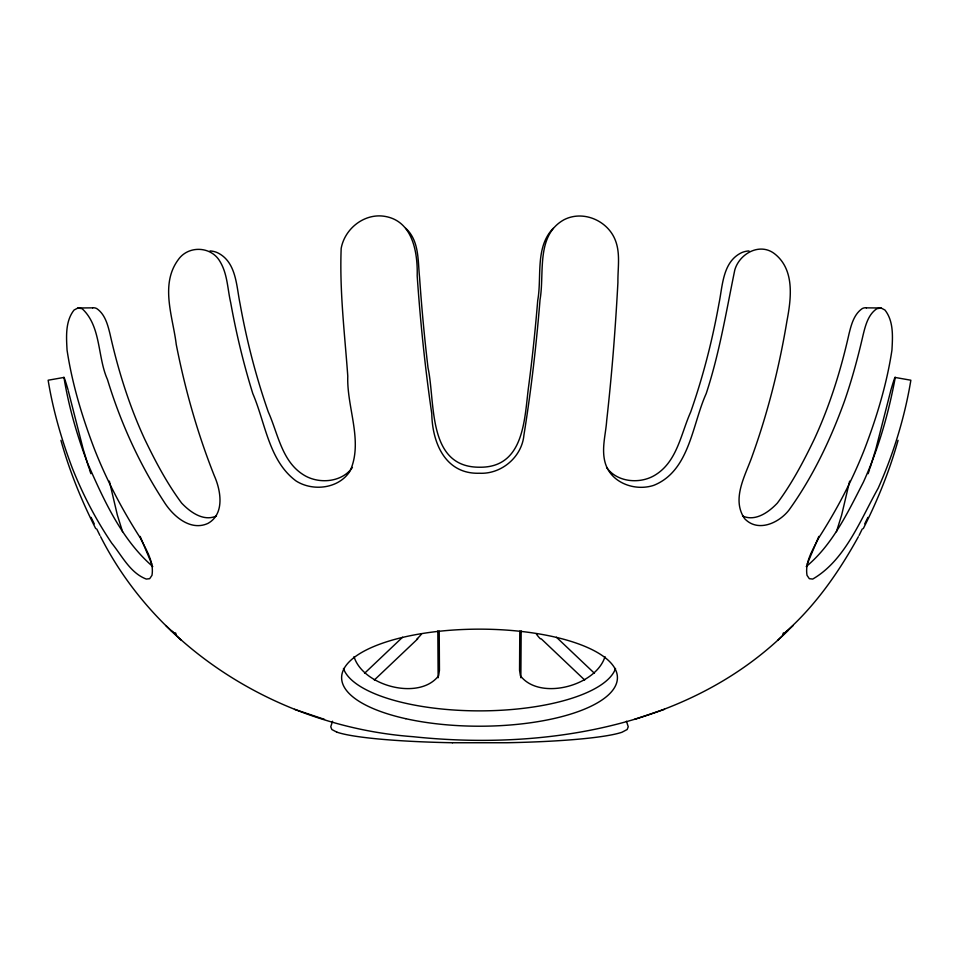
<?xml version="1.0" encoding="UTF-8"?>
<svg xmlns="http://www.w3.org/2000/svg" width="959" height="959" viewBox="0 0 959 959"><rect width="100%" height="100%" fill="white"/><g stroke="black" fill="none" stroke-linecap="round" stroke-linejoin="round"><path stroke-width="1.44" d="M519.79 631.118L519.55 670.269L520.413 675.783C539.629 701.005 595.935 686.081 604.997 656.639M521.169 630.854L520.857 677.761M895.203 377.822C888.514 413.665 878.468 448.992 863.34 482.233C847.924 512.166 832.64 544.748 806.219 566.565M849.638 481.142L841.642 515.079L836.44 531.718M783.407 632.904L783.059 634.283C814.251 607.443 838.562 572.655 858.365 536.728M890.695 390.912L875.843 449.04L869.969 468.304M898.068 440.325C889.556 470.881 877.593 500.394 863.256 528.661M868.099 473.698L869.549 469.682M818.83 536.405L807.154 564.216M332.545 721.24L330.759 726.754L331.826 729.511L336.945 732.22M859.06 535.482L862.225 529.02M864.754 523.854L867.919 517.392M352.444 467.429C341.74 482.713 318.124 484.415 303.104 474.585C281.694 460.979 277.978 433.516 268.316 412.01C255.945 376.695 246.619 340.349 240.014 303.523C236.334 285.77 236.393 261.747 217.345 252.649A35.962 27.439 -86.6 0 0 209.997 250.934M553.187 228.35C534.822 247.434 542.039 276.695 537.711 300.527C535.278 330.244 532.161 359.913 528.217 389.474C524.381 421.552 523.182 467.848 479.5 467.225C427.043 467.333 435.518 402.816 428.026 367.848C424.453 337.832 421.672 307.719 419.574 277.559C417.8 260.752 419.443 240.937 405.813 228.35M100.635 536.728C159.865 653.271 283.948 727.138 412.885 736.68C544.304 750.561 690.9 727.342 787.998 630.495M777.893 640.144L793.165 625.532M364.564 673.29L402.552 637.244M374.334 680.015L417.752 638.826M92.675 307.851L77.943 307.995L74.059 310.033C65.224 321.205 66.315 336.693 67.058 350.119C72.177 383.996 82.198 416.985 94.378 448.956C106.593 480.111 122.225 509.804 140.302 537.939C145.948 549.495 154.255 561.914 151.978 575.34L149.676 578.685L146.283 579.068C130.184 572.931 122.057 555.848 111.795 543.226C95.924 519.802 82.846 494.58 72.381 468.304C61.628 439.869 52.973 410.104 48.142 380.22L63.965 377.438C68.664 406.496 77.044 435.386 87.497 463.005C103.824 500.071 121.589 539.641 152.781 566.565M634.498 719.382L664.491 709.324M216.47 515.966C203.62 521.876 190.218 512.154 181.659 503.115C166.938 483.312 155.382 461.363 144.701 439.174C129.165 405.585 118.101 370.102 110.021 334.032C107.732 324.777 105.058 314.252 96.727 308.57A35.962 14.529 84 0 0 92.675 307.851M895.035 377.438L910.858 380.22C904.745 417.189 893.524 453.871 878.168 488.215C860.475 519.73 845.263 560.212 812.717 579.068L809.324 578.685L807.022 575.34C804.745 561.914 813.052 549.495 818.698 537.939C836.775 509.804 852.407 480.111 864.622 448.956C876.802 416.985 886.823 383.996 891.942 350.119C892.685 336.693 893.776 321.205 884.941 310.033L881.057 307.995L876.862 308.702C868.219 314.456 865.497 325.305 863.148 334.811C857.981 357.275 851.988 379.572 844.399 401.353C830.494 439.725 812.752 477.043 788.849 510.248C778.732 523.099 757.886 532.665 744.628 518.663C730.986 498.752 745.814 474.825 752.455 455.333C768.075 411.795 779.343 366.758 786.919 321.145C791.175 298.717 795.047 269.599 774.404 253.632C759.648 242.351 739.401 253.691 734.786 270.006C726.239 311.423 719.454 353.344 706.184 393.646C692.11 424.621 689.737 470.965 653.702 485.362C634.738 491.583 610.547 482.785 605.045 462.322C601.353 448.548 605.728 434.463 606.687 420.629C609.193 398.177 611.351 375.676 613.197 353.152C615.091 329.62 616.649 306.065 617.908 282.485C617.692 267.885 620.833 252.481 614.671 238.647C606.388 219.983 582.604 210.201 564.072 219.707C535.601 235.435 544.7 272.991 540.049 299.616C536.357 344.952 531.166 390.169 523.926 435.062C521.924 456.999 501.413 474.357 479.5 473.243C445.467 474.393 432.293 443.046 431.778 413.737C425.089 368.004 420.378 321.996 417.189 275.88C417.788 252.864 412.921 221.577 385.626 216.506C365.055 212.526 344.808 228.242 341.176 248.405C339.486 291.033 344.713 333.636 347.781 376.108C346.583 407.299 363.557 441.428 350.047 471.061C338.935 488.682 313.078 491.727 296.139 481.022C268.796 460.859 265.463 423.003 252.816 393.646C243.574 363.881 236.25 333.54 230.735 302.864C227.511 289.067 227.559 274.022 220.043 261.603C211.316 246.103 188.336 245.144 178.23 259.721C159.829 284.667 172.956 316.938 176.24 344.437C185.039 389.246 197.47 433.372 214.337 475.832C220.93 490.624 224.862 513.964 207.971 523.386C190.266 531.598 172.668 515.762 163.869 501.557C139.259 463.88 120.558 422.511 107.456 379.5C97.35 356.94 101.306 326.36 82.138 308.702L77.943 307.995M866.325 307.851L881.057 307.995M452.348 742.745L506.652 742.745A148.465 15.008 0 0 0 622.031 732.22L627.174 729.511L628.241 726.754L626.455 721.24M742.53 515.966C755.38 521.876 768.782 512.154 777.341 503.115C792.062 483.312 803.618 461.363 814.299 439.174C829.835 405.585 840.899 370.102 848.979 334.032C851.268 324.777 853.942 314.252 862.273 308.57A35.962 14.529 -84 0 1 866.325 307.851M294.509 709.324L324.514 719.382M171.002 630.495L175.941 634.283L175.593 632.904M556.448 637.244L594.436 673.29M541.248 638.826L584.666 680.015M165.835 625.532L181.107 640.144M606.556 467.429C617.26 482.713 640.876 484.403 655.896 474.585C677.306 460.979 681.022 433.516 690.684 412.01C703.055 376.695 712.381 340.349 718.986 303.523C722.666 285.77 722.606 261.747 741.655 252.649A35.962 27.439 86.6 0 1 749.003 250.934M151.846 564.216L140.17 536.405M91.081 517.392L94.246 523.854M96.775 529.02L99.94 535.482M95.744 528.661C81.407 500.394 69.444 470.881 60.932 440.325M354.003 656.639C363.065 686.081 419.371 701.005 438.599 675.783L439.45 670.269L439.21 631.118M89.451 469.682L90.901 473.698M122.56 531.718L117.358 515.079L109.362 481.142M89.031 468.304L83.157 449.04L68.305 390.912M437.831 630.854L438.143 677.761M615.534 668.459A137.041 48.214 0 0 1 479.5 710.871A137.041 48.214 0 0 1 343.466 668.459M890.851 390.193A35.962 1.031 -75 0 1 895.167 377.966M63.929 377.295A35.986 1.031 75 0 1 68.053 389.81M452.456 742.745A148.465 15.008 0 0 1 337.077 732.208M421.588 633.899A1379.893 139.427 0 0 1 417.033 638.814M540.385 638.838A1379.869 139.523 0 0 1 536.345 633.911M405.789 718.699A137.916 48.537 0 0 0 617.308 679.631A137.916 48.537 0 0 0 415.403 634.714A137.916 48.537 0 0 0 405.789 718.699"/></g></svg>
